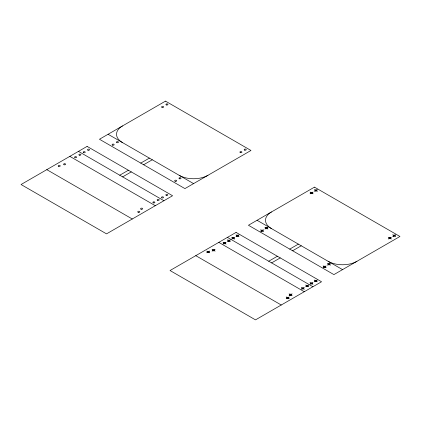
<?xml version="1.0" encoding="UTF-8"?>
<svg xmlns="http://www.w3.org/2000/svg" width="421" height="421" viewBox="0 0 421 421"><rect width="100%" height="100%" fill="white"/><g stroke="black" fill="none" stroke-linecap="round" stroke-linejoin="round"><path stroke-width="0.63" d="M119.759 175.215L128.394 170.231M140.756 163.095L149.387 158.112M122.637 176.878L131.273 171.894M143.629 164.758L152.265 159.775M206.69 252.789L209.7 251.048M223.051 244.069L226.066 242.328M227.372 241.575L230.382 239.838M231.687 239.086L234.702 237.344M236.002 236.591L239.017 234.855M310.093 193.818L313.108 192.076M314.408 191.323L317.423 189.587M212.079 251.132L215.094 249.395M260.594 231.534L263.609 229.792M264.909 229.04L267.924 227.303M268.735 261.225L277.371 256.242M289.727 249.106L298.363 244.122M271.613 262.888L280.244 257.905M292.606 250.769L301.241 245.785M323.144 267.645L326.154 265.904M327.459 265.151L330.474 263.414M289.095 295.6L292.106 293.858M301.331 289.264L304.346 287.522M305.646 286.769L308.661 285.033M309.967 284.28L312.977 282.538M314.282 281.786L317.297 280.044M388.362 239.007L391.377 237.265M392.682 236.513L395.693 234.776M286.227 298.71L289.243 296.968M314.408 189.587L317.423 191.323M392.682 234.776L395.693 236.513M310.093 192.076L313.108 193.818M388.362 237.265L391.377 239.007M108.092 134.267L193.56 183.614M257.068 220.278L342.536 269.624M264.909 227.303L267.924 229.04M327.459 263.414L330.474 265.151M260.594 229.792L263.609 231.534M323.144 265.904L326.154 267.645M236.002 234.855L239.017 236.591M314.282 280.044L317.297 281.786M231.687 237.344L234.702 239.086M309.967 282.538L312.977 284.28M78.464 151.376L163.932 200.722M227.44 237.386L312.908 286.733M227.372 239.838L230.382 241.575M305.646 285.033L308.661 286.769M223.051 242.328L226.066 244.069M301.331 287.522L304.346 289.264M69.828 156.359L155.302 205.706M218.804 242.37L304.278 291.716M212.079 249.395L215.094 251.132M289.095 293.858L292.106 295.6M206.69 251.048L209.7 252.789M286.227 296.968L289.243 298.71M46.805 169.652L132.278 218.999M195.781 255.663L281.254 305.009M356.924 261.32A20.35 11.751 0 0 1 328.148 261.32M271.456 228.587A20.35 11.751 0 0 1 271.456 211.974M207.953 175.31A20.35 11.751 0 0 1 179.172 175.31M122.479 142.577A20.35 11.751 0 0 1 122.479 125.963M87.094 146.392L21.05 184.519L106.524 233.865L172.568 195.739L87.094 146.392M165.5 101.124L99.456 139.251L184.93 188.603L250.974 150.471L165.5 101.124M236.07 232.397L170.026 270.529L255.5 319.876L321.544 281.749L236.07 232.397M314.476 187.135L248.432 225.261L333.906 274.608L399.95 236.481L314.476 187.135M315.408 190.966A1.016 0.589 0 0 0 316.934 190.455A1.016 0.589 0 0 0 315.408 189.945A1.016 0.589 0 0 0 315.408 190.966M311.093 193.455A1.016 0.589 0 0 0 312.619 192.95A1.016 0.589 0 0 0 311.093 192.439A1.016 0.589 0 0 0 311.093 193.455M389.367 238.649A1.016 0.589 0 0 0 390.893 238.139A1.016 0.589 0 0 0 389.367 237.633A1.016 0.589 0 0 0 389.367 238.649M393.688 236.155A1.016 0.589 0 0 0 395.214 235.649A1.016 0.589 0 0 0 393.688 235.139A1.016 0.589 0 0 0 393.688 236.155M232.624 238.702A1.016 0.589 0 0 0 234.208 238.254A1.016 0.589 0 0 0 232.75 237.686A1.016 0.589 0 0 0 232.624 238.702M236.939 236.207A1.016 0.589 0 0 0 238.528 235.765A1.016 0.589 0 0 0 237.065 235.197A1.016 0.589 0 0 0 236.939 236.207M315.218 281.402A1.016 0.589 0 0 0 316.803 280.96A1.016 0.589 0 0 0 315.345 280.386A1.016 0.589 0 0 0 315.218 281.402M310.903 283.896A1.016 0.589 0 0 0 312.487 283.449A1.016 0.589 0 0 0 311.024 282.88A1.016 0.589 0 0 0 310.903 283.896M287.175 298.331A1.016 0.589 0 0 0 288.748 297.879A1.016 0.589 0 0 0 287.28 297.315A1.016 0.589 0 0 0 287.175 298.331M290.037 295.221A1.016 0.589 0 0 0 291.616 294.763A1.016 0.589 0 0 0 290.148 294.205A1.016 0.589 0 0 0 290.037 295.221M213.068 250.769A1.016 0.589 0 0 0 214.605 250.269A1.016 0.589 0 0 0 213.089 249.753A1.016 0.589 0 0 0 213.068 250.769M207.679 252.426A1.016 0.589 0 0 0 209.211 251.926A1.016 0.589 0 0 0 207.695 251.405A1.016 0.589 0 0 0 207.679 252.426M228.366 241.217A1.016 0.589 0 0 0 229.892 240.707A1.016 0.589 0 0 0 228.366 240.196A1.016 0.589 0 0 0 228.366 241.217M224.051 243.706A1.016 0.589 0 0 0 225.577 243.201A1.016 0.589 0 0 0 224.051 242.691A1.016 0.589 0 0 0 224.051 243.706M302.267 288.88A1.016 0.589 0 0 0 303.851 288.432A1.016 0.589 0 0 0 302.394 287.864A1.016 0.589 0 0 0 302.267 288.88M306.583 286.385A1.016 0.589 0 0 0 308.167 285.943A1.016 0.589 0 0 0 306.709 285.37A1.016 0.589 0 0 0 306.583 286.385M324.138 267.282A1.016 0.589 0 0 0 325.665 266.777A1.016 0.589 0 0 0 324.138 266.267A1.016 0.589 0 0 0 324.138 267.282M328.369 264.756A1.016 0.589 0 0 0 329.98 264.346A1.016 0.589 0 0 0 328.548 263.746A1.016 0.589 0 0 0 328.369 264.756M261.594 231.171A1.016 0.589 0 0 0 263.12 230.666A1.016 0.589 0 0 0 261.594 230.155A1.016 0.589 0 0 0 261.594 231.171M265.909 228.682A1.016 0.589 0 0 0 267.435 228.171A1.016 0.589 0 0 0 265.909 227.661A1.016 0.589 0 0 0 265.909 228.682M166.432 104.955A1.016 0.589 0 0 0 167.958 104.445A1.016 0.589 0 0 0 166.432 103.934A1.016 0.589 0 0 0 166.432 104.955M162.053 107.423A1.016 0.589 0 0 0 163.637 106.981A1.016 0.589 0 0 0 162.18 106.408A1.016 0.589 0 0 0 162.053 107.423M240.391 152.639A1.016 0.589 0 0 0 241.917 152.128A1.016 0.589 0 0 0 240.391 151.623A1.016 0.589 0 0 0 240.391 152.639M244.648 150.123A1.016 0.589 0 0 0 246.232 149.681A1.016 0.589 0 0 0 244.775 149.108A1.016 0.589 0 0 0 244.648 150.123M83.647 152.691A1.016 0.589 0 0 0 85.231 152.249A1.016 0.589 0 0 0 83.774 151.676A1.016 0.589 0 0 0 83.647 152.691M88.026 150.223A1.016 0.589 0 0 0 89.552 149.713A1.016 0.589 0 0 0 88.026 149.202A1.016 0.589 0 0 0 88.026 150.223M166.306 195.412A1.016 0.589 0 0 0 167.832 194.907A1.016 0.589 0 0 0 166.306 194.397A1.016 0.589 0 0 0 166.306 195.412M161.927 197.886A1.016 0.589 0 0 0 163.511 197.438A1.016 0.589 0 0 0 162.053 196.87A1.016 0.589 0 0 0 161.927 197.886M138.199 212.321A1.016 0.589 0 0 0 139.777 211.868A1.016 0.589 0 0 0 138.304 211.305A1.016 0.589 0 0 0 138.199 212.321M141.067 209.211A1.016 0.589 0 0 0 142.64 208.753A1.016 0.589 0 0 0 141.172 208.195A1.016 0.589 0 0 0 141.067 209.211M64.092 164.758A1.016 0.589 0 0 0 65.629 164.258A1.016 0.589 0 0 0 64.113 163.743A1.016 0.589 0 0 0 64.092 164.758M58.703 166.416A1.016 0.589 0 0 0 60.24 165.916A1.016 0.589 0 0 0 58.719 165.395A1.016 0.589 0 0 0 58.703 166.416M79.332 155.186A1.016 0.589 0 0 0 80.916 154.739A1.016 0.589 0 0 0 79.458 154.17A1.016 0.589 0 0 0 79.332 155.186M75.017 157.675A1.016 0.589 0 0 0 76.601 157.233A1.016 0.589 0 0 0 75.138 156.659A1.016 0.589 0 0 0 75.017 157.675M153.291 202.869A1.016 0.589 0 0 0 154.875 202.422A1.016 0.589 0 0 0 153.418 201.854A1.016 0.589 0 0 0 153.291 202.869M157.607 200.375A1.016 0.589 0 0 0 159.196 199.933A1.016 0.589 0 0 0 157.733 199.359A1.016 0.589 0 0 0 157.607 200.375M175.168 181.272A1.016 0.589 0 0 0 176.694 180.767A1.016 0.589 0 0 0 175.168 180.256A1.016 0.589 0 0 0 175.168 181.272M179.483 178.783A1.016 0.589 0 0 0 181.009 178.272A1.016 0.589 0 0 0 179.483 177.762A1.016 0.589 0 0 0 179.483 178.783M112.617 145.161A1.016 0.589 0 0 0 114.144 144.656A1.016 0.589 0 0 0 112.617 144.145A1.016 0.589 0 0 0 112.617 145.161M116.933 142.672A1.016 0.589 0 0 0 118.459 142.161A1.016 0.589 0 0 0 116.933 141.651A1.016 0.589 0 0 0 116.933 142.672"/></g></svg>
